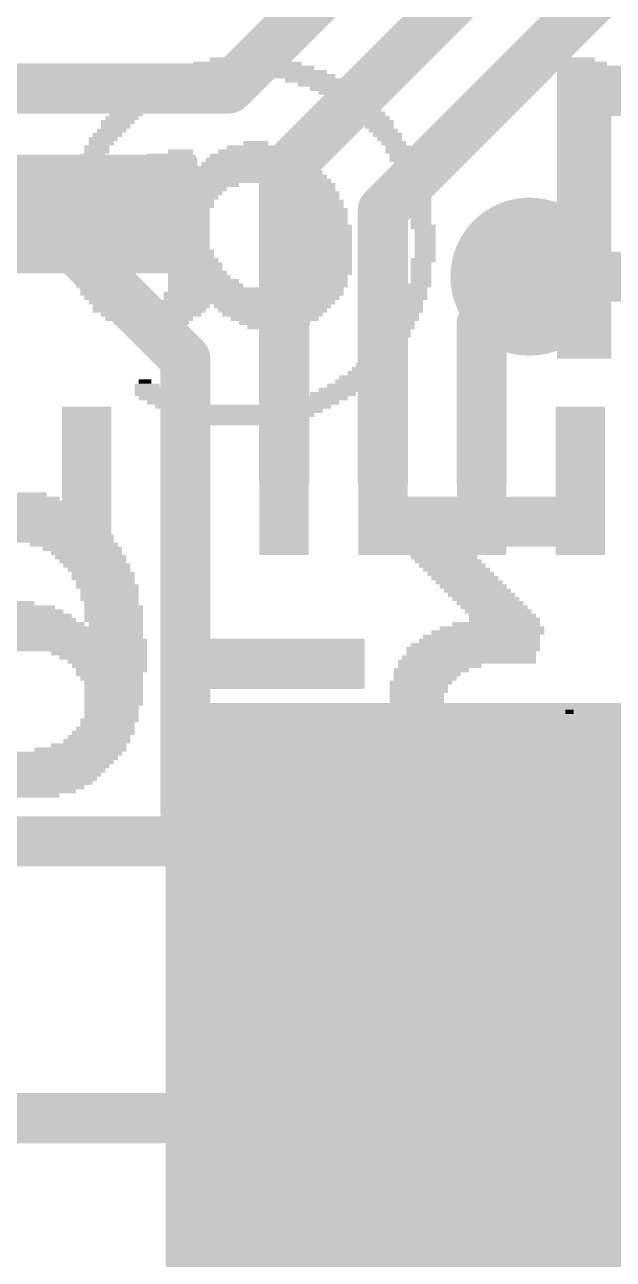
# Model space of a CAD drawing. Extents: x -25.4 to 25.4, y -25.4 to 25.5.
# Drawn here: x -3.06 to -0.08, y 9 to 15.25 of the extents above; entities that cross this region are included whole.
import ezdxf

# ---------------------------------------------------------------- set-up
doc = ezdxf.new("R2010")
doc.units = 0
for name, color, linetype in [('1', 12, 'CONTINUOUS'), ('16', 132, 'CONTINUOUS'), ('18', 110, 'CONTINUOUS'), ('20', 53, 'CONTINUOUS'), ('204', 40, 'CONTINUOUS')]:
    doc.layers.add(name, color=color, linetype=linetype)

# ---------------------------------------------------------------- blocks, each defined once
blk = doc.blocks.new('RECT')
blk.add_solid([(-0.5, -0.5), (0.5, -0.5), (-0.5, 0.5), (0.5, 0.5)])
blk = doc.blocks.new('ROUNDV')
at = {"const_width": 0.5}
blk.add_lwpolyline([(0, -0.25, 1), (0, 0.25, 1), (0, -0.25)], format="xyb", dxfattribs=at)

msp = doc.modelspace()

# ---------------------------------------------------------------- linework, layer by layer
at = {"layer": '1'}
for points, const_width in [([(0, 20.32, 0.4142), (-20.32, 0)], 0.254), ([(20.32, 0, 0.4142), (0, 20.32)], 0.254), ([(-2.0769, 14.9674, 1), (-1.9871, 14.8776)], 0.127), ([(-2.032, 14.859, 1), (-2.032, 14.986)], 0.127), ([(-1.6865, 14.506, 1), (-1.8135, 14.506)], 0.127), ([(-1.7949, 14.5509, 1), (-1.7051, 14.4611)], 0.127), ([(-1.1865, 14.3075, 1), (-1.3135, 14.3075)], 0.127), ([(-2.9396, 14.3324, 1), (-3.0294, 14.2426)], 0.127), ([(-2.9845, 14.224, 1), (-2.9845, 14.351)], 0.127), ([(-1.2949, 14.3524, 1), (-1.2051, 14.2626)], 0.127), ([(-0.4631, 13.9251, 1), (-0.5529, 14.0149)], 0.127), ([(-0.6865, 13.728, 1), (-0.8135, 13.728)], 0.127), ([(-0.7949, 13.7729, 1), (-0.7051, 13.6831)], 0.127), ([(-2.1865, 13.553, 1), (-2.3135, 13.553)], 0.127), ([(-2.2949, 13.5081, 1), (-2.2051, 13.5979)], 0.127), ([(-2.1865, 12.9365, 1), (-2.3135, 12.9365)], 0.127), ([(-2.3135, 12.9365, 1), (-2.1865, 12.9365)], 0.127), ([(-1.8135, 12.9365, 1), (-1.6865, 12.9365)], 0.127), ([(-1.3135, 12.9365, 1), (-1.1865, 12.9365)], 0.127), ([(-0.8135, 12.9365, 1), (-0.6865, 12.9365)], 0.127), ([(-2.2051, 11.3119, 1), (-2.2949, 11.2221)], 0.127), ([(-2.3135, 11.267, 1), (-2.1865, 11.267)], 0.127), ([(-1.905, 10.9855, 1), (-1.905, 10.8585)], 0.127), ([(-1.9499, 10.8771, 1), (-1.8601, 10.9669)], 0.127), ([(-1.6061, 10.9669, 1), (-1.6959, 10.8771)], 0.127), ([(-1.651, 10.8585, 1), (-1.651, 10.9855)], 0.127), ([(-1.016, 10.3505, 1), (-1.143, 10.3505)], 0.127), ([(-1.1244, 10.3056, 1), (-1.0346, 10.3954)], 0.127), ([(-1.0346, 10.0144, 1), (-1.1244, 9.9246)], 0.127), ([(-1.143, 9.9695, 1), (-1.016, 9.9695)], 0.127), ([(-0.8215, 9.775, 1), (-0.8215, 9.648)], 0.127), ([(-0.8664, 9.6666, 1), (-0.7766, 9.7564)], 0.127), ([(-0.8215, 9.648, 1), (-0.8215, 9.775)], 0.127), ([(-0.2051, 9.7564, 1), (-0.2949, 9.6666)], 0.127), ([(-0.25, 9.648, 1), (-0.25, 9.775)], 0.127), ([(0.0449, 9.5064, 1), (-0.0449, 9.4166)], 0.127), ([(-0.0449, 9.4166, 1), (0.0449, 9.5064)], 0.127)]:
    msp.add_lwpolyline(points, format="xyb", dxfattribs=dict(at, const_width=const_width))
at = {"layer": '1', "const_width": 0.254}
for points in [[(-2.032, 14.9225), (-0.635, 16.3195)], [(-0.127, 16.129), (-1.75, 14.506)], [(0.381, 15.9385), (-1.25, 14.3075)], [(-4.572, 14.9225), (-2.032, 14.9225)], [(-1.75, 14.506), (-1.75, 12.9365)], [(-1.25, 14.3075), (-1.25, 12.9365)], [(-2.9845, 14.2875), (-3.2985, 14.2875)], [(-2.25, 13.553), (-2.9845, 14.2875)], [(-0.75, 13.728), (-0.508, 13.97)], [(-0.75, 12.9365), (-0.75, 13.728)], [(-2.25, 12.9365), (-2.25, 13.553)], [(-2.25, 12.9365), (-2.25, 11.267)], [(-2.25, 11.267), (-1.905, 10.922)], [(-1.905, 10.922), (-1.651, 10.922)], [(-1.651, 10.922), (-1.0795, 10.3505)], [(-1.0795, 10.3505), (-1.0795, 9.9695)], [(-0.8215, 9.7115), (-1.0795, 9.9695)], [(-3.475, 9.7115), (-0.8215, 9.7115)], [(-0.25, 9.7115), (-0.8215, 9.7115)], [(-0.25, 9.7115), (0, 9.4615)], [(0, 9.4615), (0.25, 9.2115)]]:
    msp.add_lwpolyline(points, dxfattribs=at)
at = {"layer": '16'}
for points, const_width in [([(0, 20.32, 0.4142), (-20.32, 0)], 0.254), ([(20.32, 0, 0.4142), (0, 20.32)], 0.254), ([(-0.508, 14.0335, 1), (-0.508, 13.9065)], 0.127)]:
    msp.add_lwpolyline(points, format="xyb", dxfattribs=dict(at, const_width=const_width))
at = {"layer": '16', "const_width": 0.254}
for points in [[(-0.508, 13.97), (1.397, 13.97)], [(0.0635, 11.1125), (-4.5085, 11.1125)]]:
    msp.add_lwpolyline(points, dxfattribs=at)
at = {"layer": '20', "const_width": 0.0254}
msp.add_lwpolyline([(-3.4925, 25.146, 14.4823), (3.4925, 25.146)], format="xyb", dxfattribs=at)

# ---------------------------------------------------------------- block references
at = {"layer": '1', "rotation": 270}
for p, xscale, yscale in [((-3.2985, 14.2875), 0.6, 2.2), ((-2.75, 12.9365), 0.75, 0.25), ((-2.25, 12.9365), 0.75, 0.25), ((-1.75, 12.9365), 0.75, 0.25), ((-1.25, 12.9365), 0.75, 0.25), ((-0.75, 12.9365), 0.75, 0.25), ((-0.25, 12.9365), 0.75, 0.25)]:
    msp.add_blockref('RECT', p, dxfattribs=dict(at, xscale=xscale, yscale=yscale))
at = {"layer": '1', "xscale": 4.7, "yscale": 4.7}
msp.add_blockref('RECT', (0, 9.4615), dxfattribs=at)
at = {"layer": '18', "xscale": 0.8001, "yscale": 0.8001}
for p in [(-0.508, 13.97), (-0.508, 13.97), (-1.0795, 9.9695), (-1.0795, 9.9695)]:
    msp.add_blockref('ROUNDV', p, dxfattribs=at)
at = {"layer": '204', "yscale": 0.0212, "rotation": 180}
for p, xscale in [((-1.9357, 15.069), 0.381), ((-0.2741, 15.069), 0.1905), ((-1.9251, 15.0056), 0.7831), ((-1.9357, 15.0267), 0.6773), ((-1.9357, 15.0479), 0.5503), ((-0.2001, 15.0267), 0.3387), ((-0.2424, 15.0479), 0.254), ((-0.1683, 15.0056), 0.4022), ((-2.3166, 14.9421), 0.254), ((-2.2531, 14.9632), 0.2963), ((-1.9251, 14.9844), 0.8678), ((-1.597, 14.9632), 0.2963), ((-1.5547, 14.9421), 0.254), ((-0.1366, 14.9844), 0.4657), ((-0.1048, 14.9632), 0.5291), ((-0.0731, 14.9421), 0.5926), ((-2.4331, 14.8786), 0.1905), ((-2.4013, 14.8997), 0.2117), ((-2.3696, 14.9209), 0.2328), ((-1.5018, 14.9209), 0.2328), ((-1.47, 14.8997), 0.2117), ((-1.4383, 14.8786), 0.1905), ((-0.0731, 14.9209), 0.5926), ((-0.0731, 14.8997), 0.5926), ((-0.0836, 14.8786), 0.5715), ((-2.5283, 14.8151), 0.1693), ((-2.4966, 14.8362), 0.1905), ((-2.4754, 14.8574), 0.1905), ((-1.3959, 14.8574), 0.1905), ((-1.3642, 14.8362), 0.1693), ((-1.343, 14.8151), 0.1693), ((-0.0836, 14.8574), 0.5715), ((-0.0836, 14.8362), 0.5715), ((-0.0836, 14.8151), 0.5715), ((-2.5918, 14.7516), 0.1693), ((-2.5706, 14.7727), 0.1693), ((-2.5495, 14.7939), 0.1693), ((-1.3218, 14.7939), 0.1693), ((-1.3007, 14.7727), 0.1693), ((-1.2795, 14.7516), 0.1693), ((-0.0942, 14.7939), 0.5503), ((-0.2318, 14.7727), 0.2752), ((-0.2318, 14.7516), 0.2752), ((-2.6447, 14.6881), 0.1482), ((-2.6235, 14.7092), 0.1482), ((-2.6024, 14.7304), 0.1482), ((-1.2689, 14.7304), 0.1482), ((-1.2478, 14.7092), 0.1482), ((-1.2266, 14.6881), 0.1482), ((-0.2318, 14.7304), 0.2752), ((-0.2318, 14.7092), 0.2752), ((-0.2318, 14.6881), 0.2752), ((-2.6976, 14.6246), 0.127), ((-2.6659, 14.6669), 0.1482), ((-2.6765, 14.6457), 0.127), ((-1.8933, 14.6246), 0.2963), ((-1.8933, 14.6457), 0.127), ((-1.216, 14.6669), 0.127), ((-1.1949, 14.6457), 0.127), ((-1.1737, 14.6246), 0.127), ((-0.2318, 14.6669), 0.2752), ((-0.2318, 14.6457), 0.2752), ((-0.2318, 14.6246), 0.2752), ((-2.7188, 14.5822), 0.127), ((-2.7188, 14.5611), 0.127), ((-2.6976, 14.6034), 0.127), ((-2.3272, 14.5822), 0.2328), ((-2.3166, 14.5611), 0.254), ((-2.2743, 14.6034), 0.127), ((-1.8827, 14.5611), 0.5291), ((-1.8933, 14.5822), 0.4656), ((-1.8933, 14.6034), 0.381), ((-1.1737, 14.6034), 0.127), ((-1.1525, 14.5822), 0.127), ((-1.1525, 14.5611), 0.127), ((-0.2318, 14.6034), 0.2752), ((-0.2318, 14.5822), 0.2752), ((-0.2318, 14.5611), 0.2752), ((-2.7611, 14.4976), 0.127), ((-2.74, 14.5399), 0.127), ((-2.74, 14.5187), 0.127), ((-2.3061, 14.5399), 0.2328), ((-1.9992, 14.5187), 0.8466), ((-1.9886, 14.4976), 0.8678), ((-1.8827, 14.5399), 0.5715), ((-1.1314, 14.5399), 0.127), ((-1.1314, 14.5187), 0.127), ((-1.1102, 14.4976), 0.127), ((-0.2318, 14.5399), 0.2752), ((-0.2318, 14.5187), 0.2752), ((-0.2318, 14.4976), 0.2752), ((-2.7823, 14.4341), 0.127), ((-2.7611, 14.4764), 0.127), ((-2.7717, 14.4552), 0.1058), ((-1.978, 14.4764), 0.889), ((-1.9674, 14.4552), 0.9101), ((-2.2002, 14.4341), 0.4445), ((-1.6817, 14.4341), 0.381), ((-1.1102, 14.4764), 0.127), ((-1.0996, 14.4552), 0.1058), ((-1.089, 14.4341), 0.127), ((-0.2318, 14.4764), 0.2752), ((-0.2318, 14.4552), 0.2752), ((-0.2318, 14.4341), 0.2752), ((-2.7823, 14.4129), 0.127), ((-2.7929, 14.3917), 0.1058), ((-2.7929, 14.3706), 0.1058), ((-2.232, 14.3917), 0.3387), ((-2.2214, 14.4129), 0.3598), ((-2.2426, 14.3706), 0.3175), ((-1.6499, 14.4129), 0.3175), ((-1.6287, 14.3917), 0.3175), ((-1.6076, 14.3706), 0.2752), ((-1.0679, 14.3706), 0.127), ((-1.0784, 14.4129), 0.1058), ((-1.0784, 14.3917), 0.1058), ((-0.2318, 14.4129), 0.2752), ((-0.2318, 14.3917), 0.2752), ((-0.2318, 14.3706), 0.2752), ((-2.8035, 14.3071), 0.127), ((-2.7929, 14.3494), 0.1058), ((-2.7929, 14.3282), 0.1058), ((-2.2531, 14.3494), 0.2963), ((-2.2531, 14.3282), 0.2963), ((-2.2531, 14.3071), 0.254), ((-1.5864, 14.3494), 0.2752), ((-1.5864, 14.3282), 0.2752), ((-1.5653, 14.3071), 0.2752), ((-1.0679, 14.3494), 0.127), ((-1.0573, 14.3282), 0.1058), ((-1.0573, 14.3071), 0.1058), ((-0.2318, 14.3494), 0.2752), ((-0.2318, 14.3282), 0.2752), ((-0.2318, 14.3071), 0.2752), ((-2.814, 14.2859), 0.1058), ((-2.814, 14.2647), 0.1058), ((-2.814, 14.2436), 0.1058), ((-2.2531, 14.2859), 0.254), ((-2.2531, 14.2647), 0.254), ((-2.2531, 14.2436), 0.254), ((-1.5547, 14.2859), 0.254), ((-1.5547, 14.2647), 0.254), ((-1.5441, 14.2436), 0.2328), ((-1.0573, 14.2859), 0.1058), ((-1.0573, 14.2647), 0.1058), ((-1.0573, 14.2436), 0.1058), ((-0.2318, 14.2859), 0.2752), ((-0.2318, 14.2647), 0.2752), ((-0.2318, 14.2436), 0.2752), ((-2.814, 14.2224), 0.1058), ((-2.814, 14.2012), 0.1058), ((-2.814, 14.1801), 0.1058), ((-2.2531, 14.2224), 0.254), ((-2.2531, 14.2012), 0.254), ((-2.2426, 14.1801), 0.2328), ((-1.5335, 14.2224), 0.254), ((-1.5335, 14.2012), 0.254), ((-1.5335, 14.1801), 0.254), ((-1.0467, 14.2224), 0.127), ((-1.0361, 14.2012), 0.1058), ((-1.0361, 14.1801), 0.1058), ((-0.2318, 14.2224), 0.2752), ((-0.2318, 14.2012), 0.2752), ((-0.2318, 14.1801), 0.2752), ((-2.8035, 14.1378), 0.127), ((-2.814, 14.1589), 0.1058), ((-2.7929, 14.1166), 0.1058), ((-2.2426, 14.1589), 0.2328), ((-2.2426, 14.1378), 0.2328), ((-2.2426, 14.1166), 0.2328), ((-1.5229, 14.1589), 0.2328), ((-1.5229, 14.1378), 0.2328), ((-1.5229, 14.1166), 0.2328), ((-1.0361, 14.1589), 0.1058), ((-1.0361, 14.1378), 0.1058), ((-1.0361, 14.1166), 0.1058), ((-0.2318, 14.1589), 0.2752), ((-0.2318, 14.1378), 0.2752), ((-0.2318, 14.1166), 0.2752), ((-2.7929, 14.0954), 0.1058), ((-2.7929, 14.0743), 0.1058), ((-2.7929, 14.0531), 0.1058), ((-2.232, 14.0954), 0.254), ((-2.232, 14.0743), 0.254), ((-2.2108, 14.0531), 0.254), ((-1.5335, 14.0531), 0.254), ((-1.5229, 14.0954), 0.2328), ((-1.5229, 14.0743), 0.2328), ((-1.0467, 14.0531), 0.127), ((-1.0361, 14.0954), 0.1058), ((-1.0361, 14.0743), 0.1058), ((-0.2318, 14.0954), 0.2752), ((-0.2318, 14.0743), 0.2752), ((-0.2318, 14.0531), 0.2752), ((-2.7823, 14.0319), 0.127), ((-2.7717, 14.0108), 0.1058), ((-2.7717, 13.9896), 0.1058), ((-2.2002, 14.0319), 0.2752), ((-2.2002, 14.0108), 0.2752), ((-2.1896, 13.9896), 0.2963), ((-1.5441, 13.9896), 0.2752), ((-1.5335, 14.0319), 0.254), ((-1.5335, 14.0108), 0.254), ((-1.0573, 14.0319), 0.1058), ((-1.0573, 14.0108), 0.1058), ((-1.0573, 13.9896), 0.1058), ((-0.2318, 14.0319), 0.2752), ((-0.2318, 14.0108), 0.2752), ((-0.2318, 13.9896), 0.2752), ((-2.7611, 13.9684), 0.127), ((-2.74, 13.9261), 0.127), ((-2.7505, 13.9473), 0.1058), ((-2.1791, 13.9684), 0.3175), ((-2.1579, 13.9473), 0.3598), ((-2.1473, 13.9261), 0.381), ((-1.597, 13.9261), 0.3387), ((-1.5758, 13.9473), 0.2963), ((-1.5653, 13.9684), 0.2752), ((-1.0679, 13.9261), 0.127), ((-1.0573, 13.9684), 0.1058), ((-1.0573, 13.9473), 0.1058), ((-0.2318, 13.9684), 0.2752), ((-0.2318, 13.9473), 0.2752), ((-0.2318, 13.9261), 0.2752), ((-2.7188, 13.9049), 0.127), ((-2.7082, 13.8838), 0.1482), ((-2.687, 13.8626), 0.1482), ((-1.9039, 13.8838), 0.9101), ((-1.9145, 13.8626), 0.889), ((-2.105, 13.9049), 0.4657), ((-1.6393, 13.9049), 0.381), ((-1.089, 13.8626), 0.127), ((-1.0784, 13.9049), 0.1058), ((-1.0784, 13.8838), 0.1058), ((-0.2318, 13.9049), 0.2752), ((-0.2318, 13.8838), 0.2752), ((-0.2318, 13.8626), 0.2752), ((-2.6659, 13.8414), 0.1482), ((-2.4331, 13.7991), 0.5715), ((-2.6235, 13.8203), 0.1905), ((-2.2849, 13.8203), 0.3175), ((-1.9357, 13.8414), 0.889), ((-1.8087, 13.8203), 0.5926), ((-1.8087, 13.7991), 0.5503), ((-1.1102, 13.7991), 0.127), ((-1.0996, 13.8414), 0.1058), ((-1.0996, 13.8203), 0.1058), ((-0.2318, 13.8414), 0.2752), ((-0.2318, 13.8203), 0.2752), ((-0.2318, 13.7991), 0.2752), ((-2.4225, 13.7779), 0.508), ((-2.4331, 13.7568), 0.4445), ((-1.8087, 13.7779), 0.508), ((-1.7981, 13.7568), 0.4445), ((-1.1314, 13.7568), 0.127), ((-1.1208, 13.7779), 0.1058), ((-0.2318, 13.7779), 0.2752), ((-0.2318, 13.7568), 0.2752), ((-2.4225, 13.7356), 0.381), ((-2.4331, 13.7144), 0.2752), ((-1.7981, 13.7356), 0.3598), ((-1.8087, 13.7144), 0.254), ((-1.1737, 13.6933), 0.127), ((-1.1525, 13.7144), 0.127), ((-1.1419, 13.7356), 0.1058), ((-0.2318, 13.7356), 0.2752), ((-0.2318, 13.7144), 0.2752), ((-0.2318, 13.6933), 0.2752), ((-1.2054, 13.6298), 0.1482), ((-1.1949, 13.6509), 0.127), ((-1.1737, 13.6721), 0.127), ((-0.2318, 13.6721), 0.2752), ((-0.2318, 13.6509), 0.2752), ((-0.2318, 13.6298), 0.2752), ((-1.2478, 13.5874), 0.1482), ((-1.2583, 13.5663), 0.127), ((-1.2266, 13.6086), 0.1482), ((-0.2318, 13.6086), 0.2752), ((-0.2318, 13.5874), 0.2752), ((-0.2318, 13.5663), 0.2752), ((-1.3218, 13.5028), 0.1693), ((-1.3007, 13.5239), 0.1693), ((-1.2689, 13.5451), 0.1482), ((-2.4542, 13.4393), 0.0635), ((-1.3959, 13.4393), 0.1905), ((-1.3748, 13.4604), 0.1905), ((-1.343, 13.4816), 0.1693), ((-2.4013, 13.3758), 0.2117), ((-2.4436, 13.4181), 0.127), ((-2.4225, 13.3969), 0.1693), ((-1.5018, 13.3758), 0.2328), ((-1.47, 13.3969), 0.2117), ((-1.4383, 13.4181), 0.1905), ((-2.359, 13.3546), 0.254), ((-2.2955, 13.3335), 0.2963), ((-1.9568, 13.3123), 0.889), ((-1.6182, 13.3335), 0.2963), ((-1.5547, 13.3546), 0.254), ((-1.9568, 13.2911), 0.8043), ((-1.9462, 13.27), 0.6985), ((-1.9462, 13.2488), 0.5715), ((-1.9462, 13.2276), 0.3598), ((-3.0998, 12.8678), 0.2963), ((-3.0998, 12.8043), 0.635), ((-3.0998, 12.8255), 0.5503), ((-3.1104, 12.8466), 0.4445), ((-0.6975, 12.8466), 0.9948), ((-0.6975, 12.8255), 0.9948), ((-0.6975, 12.8043), 0.9948), ((-3.1104, 12.7408), 0.8255), ((-3.1104, 12.762), 0.7831), ((-3.1104, 12.7831), 0.6985), ((-0.6975, 12.7831), 0.9948), ((-0.6975, 12.762), 0.9948), ((-0.6975, 12.7408), 0.9948), ((-3.1209, 12.7196), 0.889), ((-3.1104, 12.6985), 0.9101), ((-3.0892, 12.6773), 0.9101), ((-0.6975, 12.7196), 0.9948), ((-0.6975, 12.6985), 0.9948), ((-0.6975, 12.6773), 0.9948), ((-3.0786, 12.6561), 0.9313), ((-3.068, 12.635), 0.9101), ((-2.814, 12.6138), 0.4445), ((-0.6975, 12.6561), 0.9948), ((-0.6975, 12.635), 0.9948), ((-0.6869, 12.6138), 0.9736), ((-2.7717, 12.5926), 0.4022), ((-2.7505, 12.5715), 0.3598), ((-2.7294, 12.5503), 0.3598), ((-0.9726, 12.5926), 0.3598), ((-0.962, 12.5715), 0.3387), ((-0.9409, 12.5503), 0.3387), ((-2.7188, 12.5291), 0.3387), ((-2.6976, 12.508), 0.3387), ((-2.687, 12.4868), 0.3175), ((-0.9197, 12.5291), 0.3387), ((-0.8985, 12.508), 0.3387), ((-0.8774, 12.4868), 0.3387), ((-2.6659, 12.4657), 0.3175), ((-2.6659, 12.4445), 0.3175), ((-0.8562, 12.4657), 0.3387), ((-0.835, 12.4445), 0.3387), ((-2.6553, 12.4233), 0.2963), ((-2.6447, 12.4022), 0.3175), ((-2.6341, 12.381), 0.2963), ((-0.8139, 12.4233), 0.3387), ((-0.7927, 12.4022), 0.3387), ((-0.7715, 12.381), 0.3387), ((-3.0892, 12.3175), 0.1482), ((-2.6341, 12.3598), 0.2963), ((-2.6341, 12.3387), 0.2963), ((-2.6235, 12.3175), 0.2752), ((-0.7504, 12.3598), 0.3387), ((-0.7292, 12.3387), 0.3387), ((-0.708, 12.3175), 0.3387), ((-3.1104, 12.254), 0.5715), ((-3.0998, 12.2752), 0.4657), ((-3.0998, 12.2963), 0.381), ((-2.613, 12.2963), 0.2963), ((-2.613, 12.2752), 0.2963), ((-2.613, 12.254), 0.2963), ((-0.6869, 12.2963), 0.3387), ((-0.6657, 12.2752), 0.3387), ((-0.6445, 12.254), 0.3387), ((-2.9728, 12.1905), 1.016), ((-3.1104, 12.2117), 0.6985), ((-3.1104, 12.2328), 0.6138), ((-2.613, 12.2328), 0.2963), ((-2.6024, 12.2117), 0.2752), ((-0.6975, 12.1905), 0.5291), ((-0.6763, 12.2117), 0.4445), ((-0.634, 12.2328), 0.3598), ((-2.9834, 12.127), 1.0795), ((-2.9939, 12.1482), 1.0583), ((-2.9834, 12.1693), 1.0371), ((-1.7981, 12.127), 0.9101), ((-0.761, 12.127), 0.6138), ((-0.7504, 12.1482), 0.5926), ((-0.7186, 12.1693), 0.5715), ((-3.0045, 12.0847), 1.1218), ((-2.9939, 12.1058), 1.1006), ((-2.687, 12.0635), 0.4868), ((-1.7981, 12.1058), 0.9101), ((-1.7981, 12.0847), 0.9101), ((-1.7981, 12.0635), 0.9101), ((-0.8033, 12.0635), 0.6561), ((-0.7927, 12.0847), 0.6773), ((-0.7821, 12.1058), 0.6561), ((-2.6659, 12.0423), 0.4445), ((-2.6447, 12.0212), 0.4022), ((-2.6341, 12), 0.381), ((-1.7981, 12.0423), 0.9101), ((-1.7981, 12.0212), 0.9101), ((-1.7981, 12), 0.9101), ((-0.8245, 12.0212), 0.6985), ((-0.962, 12), 0.4233), ((-0.8139, 12.0423), 0.6773), ((-2.6341, 11.9577), 0.3387), ((-2.6235, 11.9788), 0.3598), ((-2.6235, 11.9365), 0.3175), ((-1.7981, 11.9788), 0.9101), ((-1.7981, 11.9577), 0.9101), ((-1.7981, 11.9365), 0.9101), ((-1.0044, 11.9788), 0.381), ((-1.0255, 11.9577), 0.3387), ((-1.0361, 11.9365), 0.3175), ((-2.613, 11.9153), 0.2963), ((-2.613, 11.8942), 0.2963), ((-2.613, 11.873), 0.2963), ((-1.7981, 11.9153), 0.9101), ((-1.7981, 11.8942), 0.9101), ((-1.0679, 11.8942), 0.2963), ((-1.0679, 11.873), 0.2963), ((-1.0573, 11.9153), 0.3175), ((-2.613, 11.8518), 0.2963), ((-2.613, 11.8307), 0.2963), ((-2.613, 11.8095), 0.2963), ((-1.0784, 11.8518), 0.2752), ((-1.0784, 11.8307), 0.2752), ((-1.0784, 11.8095), 0.2752), ((-2.6235, 11.7883), 0.2752), ((-2.6235, 11.7672), 0.2752), ((-2.6235, 11.746), 0.2752), ((-1.0784, 11.7883), 0.2752), ((-1.0784, 11.7672), 0.2752), ((-1.0784, 11.746), 0.2752), ((-0.3059, 11.746), 0.0847), ((-0.3059, 11.7672), 0.0423), ((-2.6553, 11.6825), 0.2963), ((-2.6341, 11.7248), 0.2963), ((-2.6447, 11.7037), 0.2752), ((-1.0679, 11.7248), 0.2963), ((-1.0679, 11.7037), 0.2963), ((-1.0467, 11.6825), 0.2963), ((-0.3059, 11.6825), 0.2117), ((-0.3059, 11.7037), 0.1693), ((-0.3059, 11.7248), 0.127), ((-2.6976, 11.619), 0.3387), ((-2.687, 11.6402), 0.3175), ((-2.6659, 11.6614), 0.3175), ((-1.0255, 11.6402), 0.3387), ((-1.0361, 11.6614), 0.3175), ((-1.0044, 11.619), 0.3387), ((-0.3165, 11.619), 0.4022), ((-0.3059, 11.6402), 0.3387), ((-0.3059, 11.6614), 0.2963), ((-3.0574, 11.5555), 0.9736), ((-2.7823, 11.5767), 0.4656), ((-2.74, 11.5979), 0.381), ((-0.9726, 11.5979), 0.4022), ((-0.6445, 11.5767), 1.0583), ((-0.6445, 11.5555), 1.016), ((-0.3482, 11.5979), 0.4657), ((-3.0574, 11.5344), 0.9313), ((-3.0574, 11.5132), 0.889), ((-3.0574, 11.492), 0.8466), ((-0.6551, 11.5132), 0.9525), ((-0.6445, 11.5344), 0.9736), ((-0.6551, 11.492), 0.9101), ((-3.0574, 11.4709), 0.8043), ((-3.0574, 11.4497), 0.762), ((-3.0574, 11.4285), 0.7196), ((-0.6657, 11.4709), 0.8466), ((-0.6657, 11.4497), 0.8043), ((-0.6763, 11.4285), 0.7408), ((-3.0469, 11.4074), 0.6561), ((-3.0469, 11.3862), 0.5715), ((-3.0469, 11.365), 0.4868), ((-0.6657, 11.4074), 0.6773), ((-0.6657, 11.3862), 0.5926), ((-0.6763, 11.365), 0.4868), ((-3.0574, 11.3439), 0.3387), ((-0.6763, 11.3439), 0.3598)]:
    msp.add_blockref('RECT', p, dxfattribs=dict(at, xscale=xscale))

doc.saveas('drawing.dxf')
